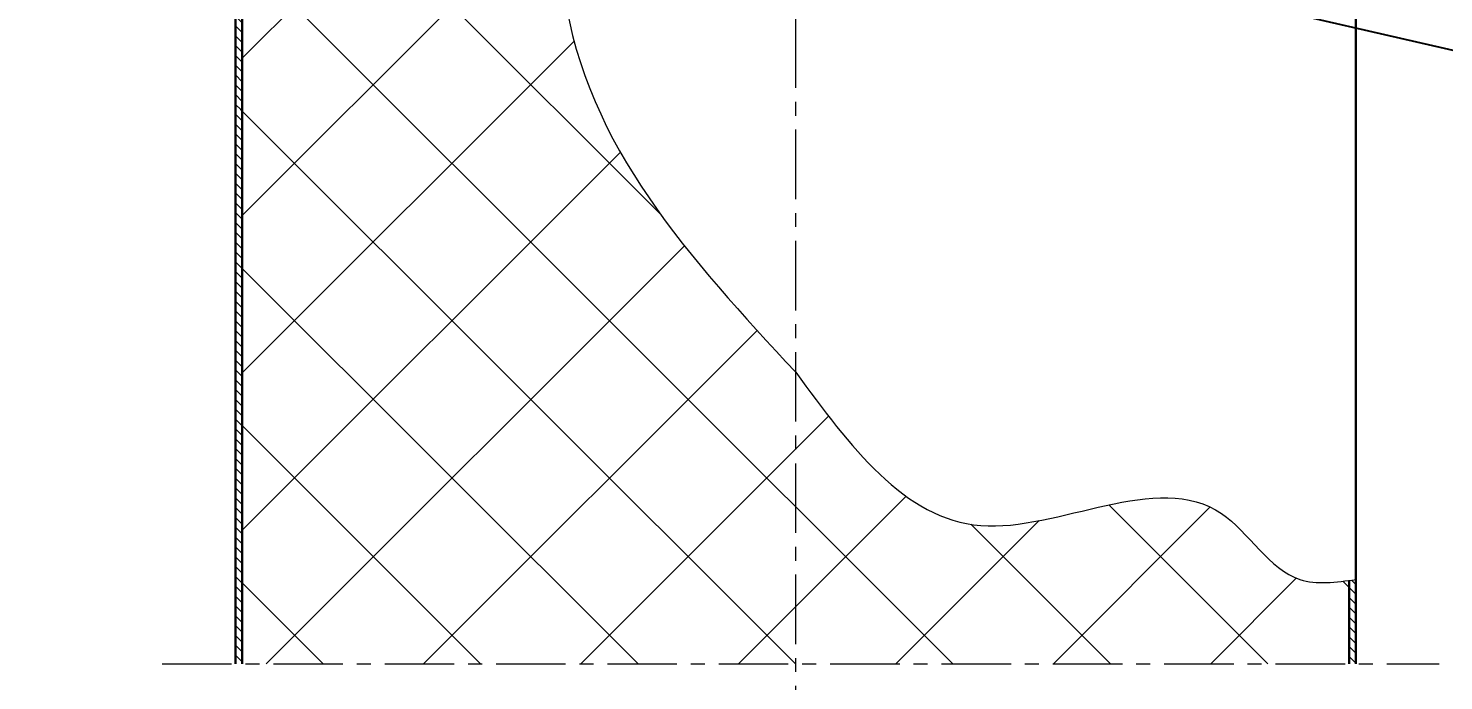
# Model space of a CAD drawing. Header units: inches. Extents: x -9 to 5931, y 0 to 8400.
# Drawn here: x 963 to 2234, y 5687 to 6273 of the extents above; entities that cross this region are included whole.
import ezdxf

# ---------------------------------------------------------------- set-up
doc = ezdxf.new("R2010")
doc.units = ezdxf.units.IN
doc.header["$LTSCALE"] = 50
doc.header["$MEASUREMENT"] = 0
doc.linetypes.add('CENTER', pattern=[2, 1.25, -0.25, 0.25, -0.25])
for name, color, linetype, lineweight in [('Dam', 2, 'Continuous', 30), ('kthuoc', 3, 'Continuous', 13), ('manh', 4, 'Continuous', 13), ('Tam', 1, 'CENTER', 13)]:
    doc.layers.add(name, color=color, linetype=linetype, lineweight=lineweight)
doc.styles.add('chu2.5', font='txt.shx', dxfattribs={"oblique": 10, "height": 25})
doc.dimstyles.new('kichthuoc2.5', dxfattribs={"dimtxt": 25, "dimasz": 25, "dimexe": 4, "dimexo": 0, "dimgap": 5, "dimtad": 1, "dimtoh": 1, "dimdec": 0, "dimzin": 0, "dimdsep": 46, "dimtxsty": 'chu2.5', "dimcen": 5, "dimclrd": 256, "dimclre": 256, "dimclrt": 256, "dimadec": 0, "dimazin": 0, "dimtfac": 1, "dimtdec": 0, "dimtmove": 0, "dimatfit": 0, "dimfxl": 0, "dimtolj": 1, "dimtzin": 0, "dimarcsym": 0})

# ---------------------------------------------------------------- blocks, each defined once
blk = doc.blocks.new('*D19')
at = {"layer": 'DEFPOINTS', "color": 0}
for p in [(1082.7, 7549.3), (735, 581.1), (961.2, 581.1)]:
    blk.add_point(p, dxfattribs=at)
at = {"layer": 'manh', "lineweight": -2}
for p, q in [((1082.7, 7549.3), (731, 7549.3)), ((735, 7524.3), (735, 606.1)), ((961.2, 581.1), (731, 581.1))]:
    blk.add_line(p, q, dxfattribs=at)
at = {"layer": 'manh'}
for points in [[(730.8, 7524.3), (739.1, 7524.3), (735, 7549.3)], [(730.8, 606.1), (739.1, 606.1), (735, 581.1)]]:
    blk.add_solid(points, dxfattribs=at)
at = {"layer": 'manh', "insert": (717.5, 4065.2), "char_height": 25, "attachment_point": 5, "rotation": 90, "style": 'chu2.5'}
blk.add_mtext('\\A1;9000', dxfattribs=at)
blk = doc.blocks.new('*D15')
at = {"layer": 'DEFPOINTS', "color": 0}
for p in [(1059.4, 6547.3), (839.5, 4331.1), (1155.4, 4331.1)]:
    blk.add_point(p, dxfattribs=at)
at = {"layer": 'manh', "lineweight": -2}
for p, q in [((1059.4, 6547.3), (835.5, 6547.3)), ((839.5, 6522.3), (839.5, 4356.1)), ((1155.4, 4331.1), (835.5, 4331.1))]:
    blk.add_line(p, q, dxfattribs=at)
at = {"layer": 'manh'}
for points in [[(835.4, 6522.3), (843.7, 6522.3), (839.5, 6547.3)], [(835.4, 4356.1), (843.7, 4356.1), (839.5, 4331.1)]]:
    blk.add_solid(points, dxfattribs=at)
at = {"layer": 'manh', "insert": (822, 5439.2), "char_height": 25, "attachment_point": 5, "rotation": 90, "style": 'chu2.5'}
blk.add_mtext('\\A1;4050', dxfattribs=at)

msp = doc.modelspace()

# ---------------------------------------------------------------- hatches: boundary and pattern name
at = {"layer": 'kthuoc'}
h = msp.add_hatch(dxfattribs=at)
h.set_pattern_fill('ANSI31', color=256, scale=50, angle=90, style=0)
h.paths.add_polyline_path([(1155.2, 6412.3), (1149.2, 6412.3), (1149.2, 6200.1), (1155.2, 6200.1)])
h = msp.add_hatch(dxfattribs=at)
h.set_pattern_fill('ANSI31', color=256, scale=50, angle=90, style=0)
h.paths.add_polyline_path([(1155.2, 6200.1), (1149.2, 6200.1), (1149.2, 5960.5), (1155.2, 5960.5)])
h = msp.add_hatch(dxfattribs=at)
h.set_pattern_fill('ANSI31', color=256, scale=50, angle=90, style=0)
h.paths.add_polyline_path([(1155.2, 5960.5), (1149.2, 5960.5), (1149.2, 5720.9), (1155.2, 5720.9)])
h.paths.add_polyline_path([(1155.2, 5720.9), (1149.2, 5720.9), (1149.2, 5702), (1155.2, 5702)])
h = msp.add_hatch(dxfattribs=at)
h.set_pattern_fill('ANSI31', color=256, scale=50, angle=90, style=0)
edge = h.paths.add_edge_path()
edge.add_spline(control_points=[(2155.2, 5777.7), (2153.2, 5777.4), (2151.2, 5777.1), (2149.2, 5776.8)], knot_values=[568.964577, 568.964577, 568.964577, 568.964577, 574.666514, 574.666514, 574.666514, 574.666514], degree=3, periodic=0)
edge.add_line((2149.2, 5776.8), (2149.2, 5702))
edge.add_line((2149.2, 5702), (2155.2, 5702))
edge.add_line((2155.2, 5702), (2155.2, 5777.7))
at = {"layer": 'manh'}
h = msp.add_hatch(dxfattribs=at)
h.set_pattern_fill('ANSI37', color=256, scale=800, style=0)
edge = h.paths.add_edge_path()
edge.add_line((1155.2, 5702), (1652.2, 5702))
edge.add_line((1652.2, 5702), (1652.2, 5964))
edge.add_spline(control_points=[(1652.2, 5964), (1558.2, 6065.5), (1438.4, 6194.9), (1439.2, 6383), (1445.2, 6422.3)], knot_values=[825.567792, 825.567792, 825.567792, 825.567792, 1224.518177, 1334.321666, 1334.321666, 1334.321666, 1334.321666], degree=3, periodic=0)
edge.add_line((1445.2, 6422.3), (1432.3, 6422.3))
edge.add_line((1432.3, 6422.3), (1159.2, 6422.3))
edge.add_line((1159.2, 6422.3), (1159.2, 6412.3))
edge.add_line((1159.2, 6412.3), (1155.2, 6408.2))
edge.add_line((1155.2, 6408.2), (1155.2, 5702))
edge = h.paths.add_edge_path()
edge.add_spline(control_points=[(2149.2, 5776.8), (2133.6, 5774.7), (2086.5, 5770.3), (2015.5, 5899.8), (1798.2, 5765.4), (1700.8, 5897.9), (1652.2, 5964)], knot_values=[0, 0, 0, 0, 44.574412, 136.59516, 353.143599, 568.964577, 568.964577, 568.964577, 568.964577], degree=3, periodic=0)
edge.add_line((1652.2, 5964), (1652.2, 5702))
edge.add_line((1652.2, 5702), (2149.2, 5702))
edge.add_line((2149.2, 5702), (2149.2, 5776.8))

# ---------------------------------------------------------------- linework, layer by layer
at = {"layer": 'Dam'}
for p, q in [((2155.2, 6904.4), (2155.2, 5702)), ((2155.2, 6900), (2155.2, 5702)), ((1149.2, 6412.3), (1149.2, 5702)), ((1155.2, 6412.3), (1155.2, 5702)), ((2149.2, 5776.8), (2149.2, 5702))]:
    msp.add_line(p, q, dxfattribs=at)
at = {"layer": 'manh'}
for points in [[(2155.2, 6679.4), (1938.1, 6648.2), (1757.4, 6650.8), (1537.1, 6599.4), (1444.4, 6304.5), (1652.2, 5964)], [(1652.2, 5964), (1818.4, 5826.2), (2034.7, 5837), (2105, 5777.7), (2155.2, 5777.7)]]:
    msp.add_spline(points, degree=3, dxfattribs=at)
at = {"layer": 'Tam'}
for p, q in [((1652.2, 519.6), (1652.2, 7563)), ((1083.1, 5702), (2230.1, 5702))]:
    msp.add_line(p, q, dxfattribs=at)

# ---------------------------------------------------------------- dimensions: what is measured, and where the dimension line sits
at = {"layer": 'manh'}
for base, p1, p2, text, picture, middle in [((735, 581.1), (1082.7, 7549.3), (961.2, 581.1), '9000', '*D19', (717.5, 4065.2)), ((839.5, 4331.1), (1059.4, 6547.3), (1155.4, 4331.1), '4050', '*D15', (822, 5439.2))]:
    dim = msp.add_linear_dim(base=base, p1=p1, p2=p2, angle=90, text=text, dimstyle='kichthuoc2.5', dxfattribs=at)
    dim.commit()
    dim.dimension.update_dxf_attribs({"geometry": picture, "text_midpoint": middle})

# ---------------------------------------------------------------- leaders
at = {"layer": 'kthuoc'}
msp.add_leader([(1765.2, 6363.2), (2695.4, 6149.7)], dimstyle='kichthuoc2.5', override={"dimasz": 8, "dimtad": 0, "dimldrblk": 'Dot'}, dxfattribs=at)

doc.saveas('drawing.dxf')
